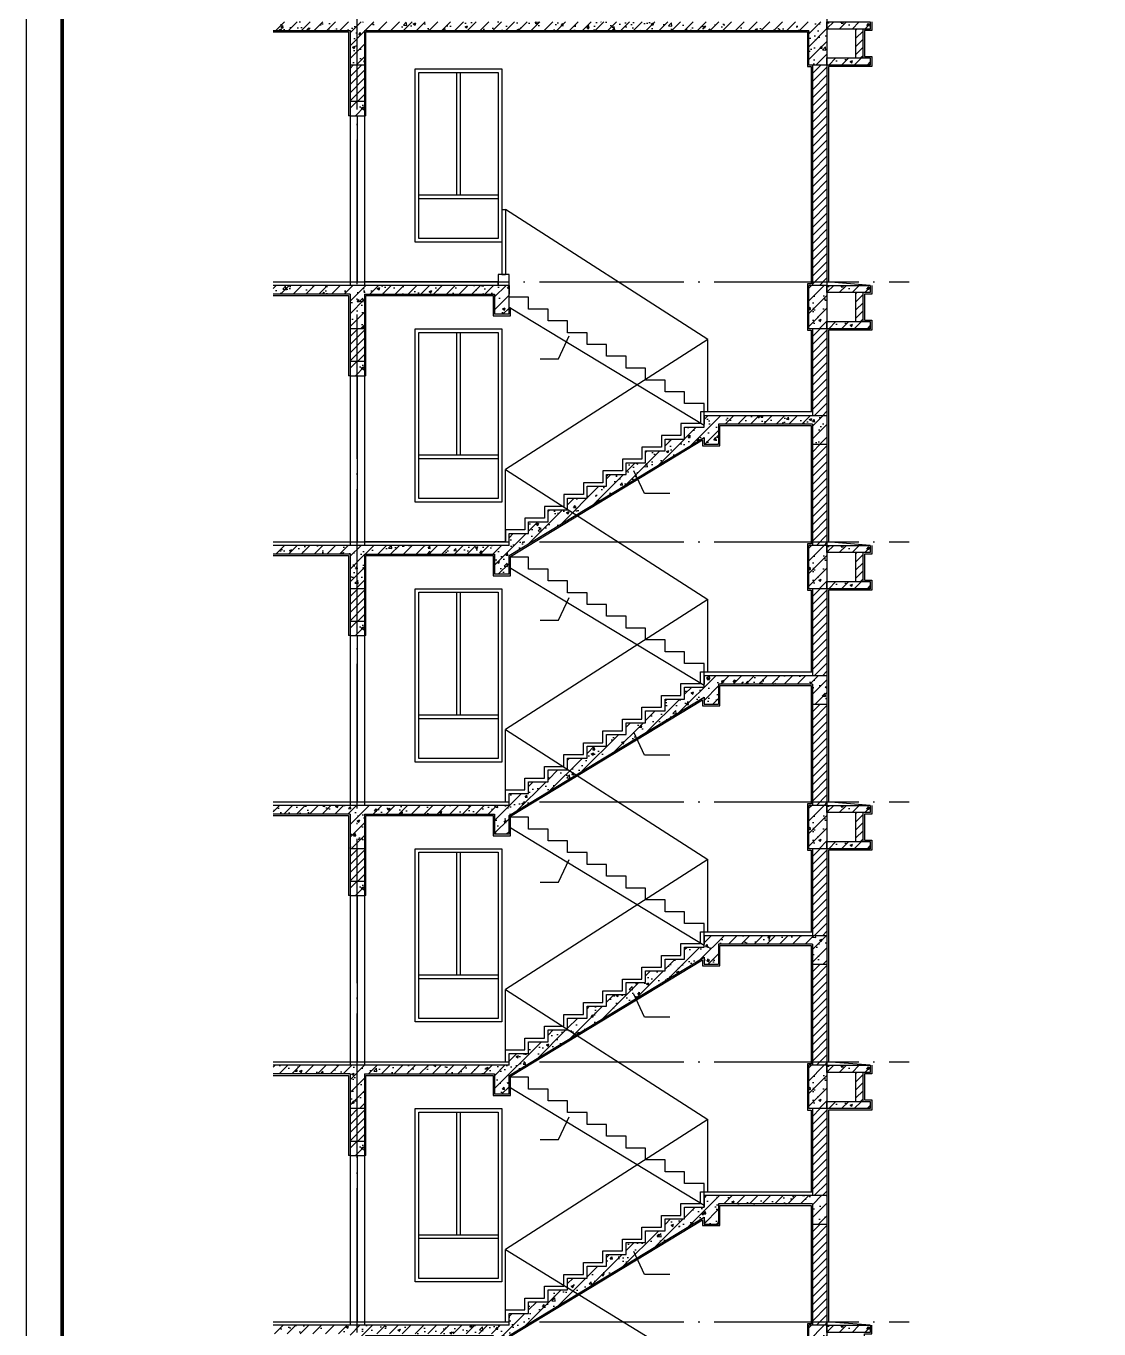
# Model space of a CAD drawing. Extents: x 299218 to 746073, y -331171 to -40619.
# Drawn here: x 600716 to 615566, y -316247 to -298205 of the extents above; entities that cross this region are included whole.
import ezdxf

# ---------------------------------------------------------------- set-up
doc = ezdxf.new("R2010")
doc.units = 0
doc.header["$LTSCALE"] = 1000
doc.header["$MEASUREMENT"] = 0
doc.linetypes.add('DOTE', pattern=[2.42, 2, -0.2, 0.02, -0.2])
for name, color, linetype in [('DOTE', 1, 'Continuous'), ('PUB_DIM', 3, 'Continuous'), ('PUB_TEXT', 7, 'Continuous'), ('PUB_TITLE', 4, 'Continuous'), ('S_STAIR', 2, 'Continuous'), ('WALL', 4, 'Continuous'), ('WINDOW', 3, 'Continuous')]:
    doc.layers.add(name, color=color, linetype=linetype)
pattern_1 = [(45, (1236462.82, -236611.94), (-88.388348, 88.388348), []), (50, (1236462.82, -236611.94), (358.63009, -31.37607), [37.5, -412.5]), (355, (1236462.82, -236611.94), (-69.37567, 376.09607), [30, -330]), (100.4514, (1236492.7, -236614.56), (289.2547, 344.71977), [31.8701, -350.57106]), (46.1842, (1236462.82, -236511.94), (533.62052, -82.7595), [56.25, -618.75]), (96.6356, (1236507.3, -236518.84), (467.33135, 487.05894), [47.80514, -525.8565]), (351.1842, (1236462.8, -236511.94), (467.33097, 487.0593), [45, -495]), (21, (1236512.82, -236536.94), (298.45353, -201.30945), [37.5, -412.5]), (326, (1236512.82, -236536.94), (121.65767, 362.57502), [30, -330]), (71.4514, (1236537.7, -236553.72), (420.11131, 161.26525), [31.8701, -350.57106]), (37.5, (1236462.82, -236611.94), (6.079928, 166.446927), [0, -326, 0, -335, 0, -331.25]), (7.5, (1236462.82, -236611.94), (131.53477, 197.205856), [0, -191, 0, -318.5, 0, -126.25]), (327.5, (1236351.32, -236611.94), (266.911218, -11.277436), [0, -125, 0, -390, 0, -517.5]), (317.5, (1236301.32, -236611.94), (291.593085, 50.05249), [0, -162.5, 0, -259, 0, -367.5])]
pattern_2 = [(45, (1236462.825, -236611.94), (-56.126601, 56.126601), [])]
pattern_3 = [(45, (1236462.82, -240261.94), (-88.388348, 88.388348), []), (50, (1236462.82, -240261.94), (358.63009, -31.37607), [37.5, -412.5]), (355, (1236462.82, -240261.94), (-69.37567, 376.09607), [30, -330]), (100.4514, (1236492.7, -240264.56), (289.2547, 344.71977), [31.8701, -350.57106]), (46.1842, (1236462.82, -240161.94), (533.62052, -82.7595), [56.25, -618.75]), (96.6356, (1236507.3, -240168.84), (467.33135, 487.05894), [47.80514, -525.8565]), (351.1842, (1236462.8, -240161.94), (467.33097, 487.0593), [45, -495]), (21, (1236512.82, -240186.94), (298.45353, -201.30945), [37.5, -412.5]), (326, (1236512.82, -240186.94), (121.65767, 362.57502), [30, -330]), (71.4514, (1236537.7, -240203.72), (420.11131, 161.26525), [31.8701, -350.57106]), (37.5, (1236462.82, -240261.94), (6.079928, 166.446927), [0, -326, 0, -335, 0, -331.25]), (7.5, (1236462.82, -240261.94), (131.53477, 197.205856), [0, -191, 0, -318.5, 0, -126.25]), (327.5, (1236351.32, -240261.94), (266.911218, -11.277436), [0, -125, 0, -390, 0, -517.5]), (317.5, (1236301.32, -240261.94), (291.593085, 50.05249), [0, -162.5, 0, -259, 0, -367.5])]
pattern_4 = [(45, (1236462.82, -243861.94), (-88.388348, 88.388348), []), (50, (1236462.82, -243861.94), (358.63009, -31.37607), [37.5, -412.5]), (355, (1236462.82, -243861.94), (-69.37567, 376.09607), [30, -330]), (100.4514, (1236492.7, -243864.56), (289.2547, 344.71977), [31.8701, -350.57106]), (46.1842, (1236462.82, -243761.94), (533.62052, -82.7595), [56.25, -618.75]), (96.6356, (1236507.3, -243768.84), (467.33135, 487.05894), [47.80514, -525.8565]), (351.1842, (1236462.8, -243761.94), (467.33097, 487.0593), [45, -495]), (21, (1236512.82, -243786.94), (298.45353, -201.30945), [37.5, -412.5]), (326, (1236512.82, -243786.94), (121.65767, 362.57502), [30, -330]), (71.4514, (1236537.7, -243803.72), (420.11131, 161.26525), [31.8701, -350.57106]), (37.5, (1236462.82, -243861.94), (6.079928, 166.446927), [0, -326, 0, -335, 0, -331.25]), (7.5, (1236462.82, -243861.94), (131.53477, 197.205856), [0, -191, 0, -318.5, 0, -126.25]), (327.5, (1236351.32, -243861.94), (266.911218, -11.277436), [0, -125, 0, -390, 0, -517.5]), (317.5, (1236301.32, -243861.94), (291.593085, 50.05249), [0, -162.5, 0, -259, 0, -367.5])]
pattern_5 = [(45, (1236462.82, -247461.94), (-88.388348, 88.388348), []), (50, (1236462.82, -247461.94), (358.63009, -31.37607), [37.5, -412.5]), (355, (1236462.82, -247461.94), (-69.37567, 376.09607), [30, -330]), (100.4514, (1236492.7, -247464.56), (289.2547, 344.71977), [31.8701, -350.57106]), (46.1842, (1236462.82, -247361.94), (533.62052, -82.7595), [56.25, -618.75]), (96.6356, (1236507.3, -247368.84), (467.33135, 487.05894), [47.80514, -525.8565]), (351.1842, (1236462.8, -247361.94), (467.33097, 487.0593), [45, -495]), (21, (1236512.82, -247386.94), (298.45353, -201.30945), [37.5, -412.5]), (326, (1236512.82, -247386.94), (121.65767, 362.57502), [30, -330]), (71.4514, (1236537.7, -247403.72), (420.11131, 161.26525), [31.8701, -350.57106]), (37.5, (1236462.82, -247461.94), (6.079928, 166.446927), [0, -326, 0, -335, 0, -331.25]), (7.5, (1236462.82, -247461.94), (131.53477, 197.205856), [0, -191, 0, -318.5, 0, -126.25]), (327.5, (1236351.32, -247461.94), (266.911218, -11.277436), [0, -125, 0, -390, 0, -517.5]), (317.5, (1236301.32, -247461.94), (291.593085, 50.05249), [0, -162.5, 0, -259, 0, -367.5])]
pattern_6 = [(45, (1236462.82, -251061.94), (-88.388348, 88.388348), []), (50, (1236462.82, -251061.94), (358.63009, -31.37607), [37.5, -412.5]), (355, (1236462.82, -251061.94), (-69.37567, 376.09607), [30, -330]), (100.4514, (1236492.7, -251064.56), (289.2547, 344.71977), [31.8701, -350.57106]), (46.1842, (1236462.82, -250961.94), (533.62052, -82.7595), [56.25, -618.75]), (96.6356, (1236507.3, -250968.84), (467.33135, 487.05894), [47.80514, -525.8565]), (351.1842, (1236462.8, -250961.94), (467.33097, 487.0593), [45, -495]), (21, (1236512.82, -250986.94), (298.45353, -201.30945), [37.5, -412.5]), (326, (1236512.82, -250986.94), (121.65767, 362.57502), [30, -330]), (71.4514, (1236537.7, -251003.72), (420.11131, 161.26525), [31.8701, -350.57106]), (37.5, (1236462.82, -251061.94), (6.079928, 166.446927), [0, -326, 0, -335, 0, -331.25]), (7.5, (1236462.82, -251061.94), (131.53477, 197.205856), [0, -191, 0, -318.5, 0, -126.25]), (327.5, (1236351.32, -251061.94), (266.911218, -11.277436), [0, -125, 0, -390, 0, -517.5]), (317.5, (1236301.32, -251061.94), (291.593085, 50.05249), [0, -162.5, 0, -259, 0, -367.5])]

# ---------------------------------------------------------------- blocks, each defined once
blk = doc.blocks.new('T1')
h = blk.add_hatch()
h.set_pattern_fill('钢筋混凝土', color=8, scale=50)
h.set_pattern_definition(pattern_1)
h.paths.add_polyline_path([(592092, -295217), (584427, -295217), (584427, -295337), (585492, -295337), (585492, -295817), (585692, -295817), (585692, -295337), (591842, -295337), (591842, -295817), (592092, -295817), (592092, -295717)])
h = blk.add_hatch()
h.set_pattern_fill('钢筋混凝土', color=8, scale=50)
h.set_pattern_definition(pattern_1)
h.paths.add_polyline_path([(592092, -295317), (592692, -295317), (592692, -295217), (592092, -295217)])
h = blk.add_hatch()
h.set_pattern_fill('ANSI31', color=8, scale=50)
h.set_pattern_definition(pattern_2)
h.paths.add_polyline_path([(592592, -295317), (592492, -295317), (592492, -295717), (592592, -295717)])
h = blk.add_hatch()
h.set_pattern_fill('ANSI31', color=8, scale=50)
h.set_pattern_definition([(45, (1236462.825, -215211.94), (-56.126601, 56.126601), [])])
h.paths.add_polyline_path([(585692, -295817), (585492, -295817), (585492, -296317), (585692, -296317)])
h = blk.add_hatch()
h.set_pattern_fill('ANSI31', color=8, scale=50)
h.set_pattern_definition(pattern_2)
h.paths.add_polyline_path([(592092, -295817), (591892, -295817), (591892, -298817), (591892, -298867), (592092, -298867), (592092, -298817)])
h = blk.add_hatch()
h.set_pattern_fill('钢筋混凝土', color=8, scale=50)
h.set_pattern_definition(pattern_1)
h.paths.add_polyline_path([(592092, -295717), (592092, -295817), (592692, -295817), (592692, -295717)])
h = blk.add_hatch()
h.set_pattern_fill('钢筋混凝土', color=8, scale=50)
h.set_pattern_definition([(45, (1236462.82, -225811.94), (-88.388348, 88.388348), []), (50, (1236462.82, -225811.94), (358.63009, -31.37607), [37.5, -412.5]), (355, (1236462.82, -225811.94), (-69.37567, 376.09607), [30, -330]), (100.4514, (1236492.7, -225814.56), (289.2547, 344.71977), [31.8701, -350.57106]), (46.1842, (1236462.82, -225711.94), (533.62052, -82.7595), [56.25, -618.75]), (96.6356, (1236507.3, -225718.84), (467.33135, 487.05894), [47.80514, -525.8565]), (351.1842, (1236462.8, -225711.94), (467.33097, 487.0593), [45, -495]), (21, (1236512.82, -225736.94), (298.45353, -201.30945), [37.5, -412.5]), (326, (1236512.82, -225736.94), (121.65767, 362.57502), [30, -330]), (71.4514, (1236537.7, -225753.72), (420.11131, 161.26525), [31.8701, -350.57106]), (37.5, (1236462.82, -225811.94), (6.079928, 166.446927), [0, -326, 0, -335, 0, -331.25]), (7.5, (1236462.82, -225811.94), (131.53477, 197.205856), [0, -191, 0, -318.5, 0, -126.25]), (327.5, (1236351.32, -225811.94), (266.911218, -11.277436), [0, -125, 0, -390, 0, -517.5]), (317.5, (1236301.32, -225811.94), (291.593085, 50.05249), [0, -162.5, 0, -259, 0, -367.5])])
h.paths.add_polyline_path([(585692, -296317), (585492, -296317), (585492, -296517), (585692, -296517)])
h = blk.add_hatch()
h.set_pattern_fill('钢筋混凝土', color=8, scale=50)
h.set_pattern_definition(pattern_1)
h.paths.add_polyline_path([(587692, -298867), (585692, -298867), (585492, -298867), (584427, -298867), (584427, -298987), (585492, -298987), (585492, -299467), (585692, -299467), (585692, -298987), (587492, -298987), (587492, -299267), (587692, -299267), (587692, -299008)])
h = blk.add_hatch()
h.set_pattern_fill('钢筋混凝土', color=8, scale=50)
h.set_pattern_definition([(45, (1236462.82, -225811.94), (-88.388348, 88.388348), []), (50, (1236462.82, -225811.94), (358.63009, -31.37607), [37.5, -412.5]), (355, (1236462.82, -225811.94), (-69.37567, 376.09607), [30, -330]), (100.4514, (1236492.7, -225814.56), (289.2547, 344.71977), [31.8701, -350.57106]), (46.1842, (1236462.82, -225711.94), (533.62052, -82.7595), [56.25, -618.75]), (96.6356, (1236507.3, -225718.84), (467.33135, 487.05894), [47.80514, -525.8565]), (351.1842, (1236462.8, -225711.94), (467.33097, 487.0593), [45, -495]), (21, (1236512.82, -225736.94), (298.45353, -201.30945), [37.5, -412.5]), (326, (1236512.82, -225736.94), (121.65767, 362.57502), [30, -330]), (71.4514, (1236537.7, -225753.72), (420.11131, 161.26525), [31.8701, -350.57106]), (37.5, (1236462.82, -225811.94), (6.079928, 166.446927), [0, -326, 0, -335, 0, -331.25]), (7.5, (1236462.82, -225811.94), (131.53477, 197.205856), [0, -191, 0, -318.5, 0, -126.25]), (327.5, (1236351.32, -225811.94), (266.911218, -11.277436), [0, -125, 0, -390, 0, -517.5]), (317.5, (1236301.32, -225811.94), (291.593085, 50.05249), [0, -162.5, 0, -259, 0, -367.5])])
h.paths.add_polyline_path([(592092, -298867), (591842, -298867), (591842, -299467), (592092, -299467), (592092, -299367)])
h = blk.add_hatch()
h.set_pattern_fill('钢筋混凝土', color=8, scale=50)
h.set_pattern_definition(pattern_3)
h.paths.add_polyline_path([(592692, -298867), (592092, -298867), (592092, -298967), (592692, -298967)])
h = blk.add_hatch()
h.set_pattern_fill('ANSI31', color=8, scale=50)
h.set_pattern_definition([(45, (1236462.825, -240261.94), (-56.126601, 56.126601), [])])
h.paths.add_polyline_path([(592592, -298967), (592492, -298967), (592492, -299367), (592592, -299367)])
h = blk.add_hatch()
h.set_pattern_fill('ANSI31', color=8, scale=50)
h.set_pattern_definition([(45, (1236462.825, -218811.94), (-56.126601, 56.126601), [])])
h.paths.add_polyline_path([(585692, -299467), (585492, -299467), (585492, -299917), (585692, -299917)])
h = blk.add_hatch()
h.set_pattern_fill('ANSI31', color=8, scale=50)
h.set_pattern_definition([(45, (1242862.825, -218811.94), (-56.126601, 56.126601), [])])
h.paths.add_polyline_path([(592092, -299467), (591892, -299467), (591892, -300667), (592092, -300667)])
h = blk.add_hatch()
h.set_pattern_fill('钢筋混凝土', color=8, scale=50)
h.set_pattern_definition(pattern_3)
h.paths.add_polyline_path([(592692, -299367), (592092, -299367), (592092, -299467), (592692, -299467)])
h = blk.add_hatch()
h.set_pattern_fill('钢筋混凝土', color=8, scale=50)
h.set_pattern_definition([(45, (1236462.82, -229411.94), (-88.388348, 88.388348), []), (50, (1236462.82, -229411.94), (358.63009, -31.37607), [37.5, -412.5]), (355, (1236462.82, -229411.94), (-69.37567, 376.09607), [30, -330]), (100.4514, (1236492.7, -229414.56), (289.2547, 344.71977), [31.8701, -350.57106]), (46.1842, (1236462.82, -229311.94), (533.62052, -82.7595), [56.25, -618.75]), (96.6356, (1236507.3, -229318.84), (467.33135, 487.05894), [47.80514, -525.8565]), (351.1842, (1236462.8, -229311.94), (467.33097, 487.0593), [45, -495]), (21, (1236512.82, -229336.94), (298.45353, -201.30945), [37.5, -412.5]), (326, (1236512.82, -229336.94), (121.65767, 362.57502), [30, -330]), (71.4514, (1236537.7, -229353.72), (420.11131, 161.26525), [31.8701, -350.57106]), (37.5, (1236462.82, -229411.94), (6.079928, 166.446927), [0, -326, 0, -335, 0, -331.25]), (7.5, (1236462.82, -229411.94), (131.53477, 197.205856), [0, -191, 0, -318.5, 0, -126.25]), (327.5, (1236351.32, -229411.94), (266.911218, -11.277436), [0, -125, 0, -390, 0, -517.5]), (317.5, (1236301.32, -229411.94), (291.593085, 50.05249), [0, -162.5, 0, -259, 0, -367.5])])
h.paths.add_polyline_path([(585692, -299917), (585492, -299917), (585492, -300117), (585692, -300117)])
h = blk.add_hatch()
h.set_pattern_fill('钢筋混凝土', color=8, scale=50)
h.set_pattern_definition(pattern_1)
h.paths.add_polyline_path([(589042, -301649), (588772, -301649), (588772, -301813), (588502, -301813), (588502, -301977), (588232, -301977), (588232, -302140), (587962, -302140), (587962, -302304), (587692, -302304), (587692, -302467), (585692, -302467), (585492, -302467), (584427, -302467), (584427, -302587), (585492, -302587), (585492, -303067), (585692, -303067), (585692, -302587), (587492, -302587), (587492, -302867), (587692, -302867), (587692, -302608), (590392, -300971), (590392, -301067), (590592, -301067), (590592, -300787), (591892, -300787), (591892, -301067), (592092, -301067), (592092, -300667), (591892, -300667), (590392, -300667), (590392, -300787), (590392, -300831), (590122, -300831), (590122, -300995), (589852, -300995), (589852, -301158), (589582, -301158), (589582, -301322), (589312, -301322), (589312, -301486), (589042, -301486)])
h = blk.add_hatch()
h.set_pattern_fill('ANSI31', color=8, scale=50)
h.set_pattern_definition([(45, (1242862.825, -220411.94), (-56.126601, 56.126601), [])])
h.paths.add_polyline_path([(592092, -301067), (591892, -301067), (591892, -302467), (592092, -302467)])
h = blk.add_hatch()
h.set_pattern_fill('钢筋混凝土', color=8, scale=50)
h.set_pattern_definition([(45, (1236462.82, -229411.94), (-88.388348, 88.388348), []), (50, (1236462.82, -229411.94), (358.63009, -31.37607), [37.5, -412.5]), (355, (1236462.82, -229411.94), (-69.37567, 376.09607), [30, -330]), (100.4514, (1236492.7, -229414.56), (289.2547, 344.71977), [31.8701, -350.57106]), (46.1842, (1236462.82, -229311.94), (533.62052, -82.7595), [56.25, -618.75]), (96.6356, (1236507.3, -229318.84), (467.33135, 487.05894), [47.80514, -525.8565]), (351.1842, (1236462.8, -229311.94), (467.33097, 487.0593), [45, -495]), (21, (1236512.82, -229336.94), (298.45353, -201.30945), [37.5, -412.5]), (326, (1236512.82, -229336.94), (121.65767, 362.57502), [30, -330]), (71.4514, (1236537.7, -229353.72), (420.11131, 161.26525), [31.8701, -350.57106]), (37.5, (1236462.82, -229411.94), (6.079928, 166.446927), [0, -326, 0, -335, 0, -331.25]), (7.5, (1236462.82, -229411.94), (131.53477, 197.205856), [0, -191, 0, -318.5, 0, -126.25]), (327.5, (1236351.32, -229411.94), (266.911218, -11.277436), [0, -125, 0, -390, 0, -517.5]), (317.5, (1236301.32, -229411.94), (291.593085, 50.05249), [0, -162.5, 0, -259, 0, -367.5])])
h.paths.add_polyline_path([(592092, -302467), (591842, -302467), (591842, -303067), (592092, -303067), (592092, -302967)])
h = blk.add_hatch()
h.set_pattern_fill('钢筋混凝土', color=8, scale=50)
h.set_pattern_definition(pattern_4)
h.paths.add_polyline_path([(592692, -302467), (592092, -302467), (592092, -302567), (592692, -302567)])
h = blk.add_hatch()
h.set_pattern_fill('ANSI31', color=8, scale=50)
h.set_pattern_definition([(45, (1236462.825, -243861.94), (-56.126601, 56.126601), [])])
h.paths.add_polyline_path([(592592, -302567), (592492, -302567), (592492, -302967), (592592, -302967)])
h = blk.add_hatch()
h.set_pattern_fill('ANSI31', color=8, scale=50)
h.set_pattern_definition([(45, (1236462.825, -222411.94), (-56.126601, 56.126601), [])])
h.paths.add_polyline_path([(585692, -303067), (585492, -303067), (585492, -303517), (585692, -303517)])
h = blk.add_hatch()
h.set_pattern_fill('ANSI31', color=8, scale=50)
h.set_pattern_definition([(45, (1242862.825, -222411.94), (-56.126601, 56.126601), [])])
h.paths.add_polyline_path([(592092, -303067), (591892, -303067), (591892, -304267), (592092, -304267)])
h = blk.add_hatch()
h.set_pattern_fill('钢筋混凝土', color=8, scale=50)
h.set_pattern_definition(pattern_4)
h.paths.add_polyline_path([(592692, -302967), (592092, -302967), (592092, -303067), (592692, -303067)])
h = blk.add_hatch()
h.set_pattern_fill('钢筋混凝土', color=8, scale=50)
h.set_pattern_definition([(45, (1236462.82, -233011.94), (-88.388348, 88.388348), []), (50, (1236462.82, -233011.94), (358.63009, -31.37607), [37.5, -412.5]), (355, (1236462.82, -233011.94), (-69.37567, 376.09607), [30, -330]), (100.4514, (1236492.7, -233014.56), (289.2547, 344.71977), [31.8701, -350.57106]), (46.1842, (1236462.82, -232911.94), (533.62052, -82.7595), [56.25, -618.75]), (96.6356, (1236507.3, -232918.84), (467.33135, 487.05894), [47.80514, -525.8565]), (351.1842, (1236462.8, -232911.94), (467.33097, 487.0593), [45, -495]), (21, (1236512.82, -232936.94), (298.45353, -201.30945), [37.5, -412.5]), (326, (1236512.82, -232936.94), (121.65767, 362.57502), [30, -330]), (71.4514, (1236537.7, -232953.72), (420.11131, 161.26525), [31.8701, -350.57106]), (37.5, (1236462.82, -233011.94), (6.079928, 166.446927), [0, -326, 0, -335, 0, -331.25]), (7.5, (1236462.82, -233011.94), (131.53477, 197.205856), [0, -191, 0, -318.5, 0, -126.25]), (327.5, (1236351.32, -233011.94), (266.911218, -11.277436), [0, -125, 0, -390, 0, -517.5]), (317.5, (1236301.32, -233011.94), (291.593085, 50.05249), [0, -162.5, 0, -259, 0, -367.5])])
h.paths.add_polyline_path([(585692, -303517), (585492, -303517), (585492, -303717), (585692, -303717)])
h = blk.add_hatch()
h.set_pattern_fill('钢筋混凝土', color=8, scale=50)
h.set_pattern_definition(pattern_1)
h.paths.add_polyline_path([(590392, -304571), (590392, -304667), (590592, -304667), (590592, -304387), (591892, -304387), (591892, -304667), (592092, -304667), (592092, -304267), (591892, -304267), (590392, -304267), (590392, -304387), (590392, -304431), (590122, -304431), (590122, -304595), (589852, -304595), (589852, -304758), (589582, -304758), (589582, -304922), (589312, -304922), (589312, -305086), (589042, -305086), (589042, -305249), (588772, -305249), (588772, -305413), (588502, -305413), (588502, -305577), (588232, -305577), (588232, -305740), (587962, -305740), (587962, -305904), (587692, -305904), (587692, -306067), (585692, -306067), (585492, -306067), (584529, -306067), (584427, -306085), (584427, -306187), (585492, -306187), (585492, -306667), (585692, -306667), (585692, -306187), (587492, -306187), (587492, -306467), (587692, -306467), (587692, -306208)])
h = blk.add_hatch()
h.set_pattern_fill('ANSI31', color=8, scale=50)
h.set_pattern_definition([(45, (1242862.825, -224011.94), (-56.126601, 56.126601), [])])
h.paths.add_polyline_path([(592092, -304667), (591892, -304667), (591892, -306067), (592092, -306067)])
h = blk.add_hatch()
h.set_pattern_fill('钢筋混凝土', color=8, scale=50)
h.set_pattern_definition([(45, (1236462.82, -233011.94), (-88.388348, 88.388348), []), (50, (1236462.82, -233011.94), (358.63009, -31.37607), [37.5, -412.5]), (355, (1236462.82, -233011.94), (-69.37567, 376.09607), [30, -330]), (100.4514, (1236492.7, -233014.56), (289.2547, 344.71977), [31.8701, -350.57106]), (46.1842, (1236462.82, -232911.94), (533.62052, -82.7595), [56.25, -618.75]), (96.6356, (1236507.3, -232918.84), (467.33135, 487.05894), [47.80514, -525.8565]), (351.1842, (1236462.8, -232911.94), (467.33097, 487.0593), [45, -495]), (21, (1236512.82, -232936.94), (298.45353, -201.30945), [37.5, -412.5]), (326, (1236512.82, -232936.94), (121.65767, 362.57502), [30, -330]), (71.4514, (1236537.7, -232953.72), (420.11131, 161.26525), [31.8701, -350.57106]), (37.5, (1236462.82, -233011.94), (6.079928, 166.446927), [0, -326, 0, -335, 0, -331.25]), (7.5, (1236462.82, -233011.94), (131.53477, 197.205856), [0, -191, 0, -318.5, 0, -126.25]), (327.5, (1236351.32, -233011.94), (266.911218, -11.277436), [0, -125, 0, -390, 0, -517.5]), (317.5, (1236301.32, -233011.94), (291.593085, 50.05249), [0, -162.5, 0, -259, 0, -367.5])])
h.paths.add_polyline_path([(592092, -306067), (591842, -306067), (591842, -306667), (592092, -306667), (592092, -306567)])
h = blk.add_hatch()
h.set_pattern_fill('钢筋混凝土', color=8, scale=50)
h.set_pattern_definition(pattern_5)
h.paths.add_polyline_path([(592692, -306067), (592092, -306067), (592092, -306167), (592692, -306167)])
h = blk.add_hatch()
h.set_pattern_fill('ANSI31', color=8, scale=50)
h.set_pattern_definition([(45, (1236462.825, -247461.94), (-56.126601, 56.126601), [])])
h.paths.add_polyline_path([(592592, -306167), (592492, -306167), (592492, -306567), (592592, -306567)])
h = blk.add_hatch()
h.set_pattern_fill('ANSI31', color=8, scale=50)
h.set_pattern_definition([(45, (1236462.825, -226011.94), (-56.126601, 56.126601), [])])
h.paths.add_polyline_path([(585692, -306667), (585492, -306667), (585492, -307117), (585692, -307117)])
h = blk.add_hatch()
h.set_pattern_fill('ANSI31', color=8, scale=50)
h.set_pattern_definition([(45, (1242862.825, -226011.94), (-56.126601, 56.126601), [])])
h.paths.add_polyline_path([(592092, -306667), (591892, -306667), (591892, -307867), (592092, -307867)])
h = blk.add_hatch()
h.set_pattern_fill('钢筋混凝土', color=8, scale=50)
h.set_pattern_definition(pattern_5)
h.paths.add_polyline_path([(592692, -306567), (592092, -306567), (592092, -306667), (592692, -306667)])
h = blk.add_hatch()
h.set_pattern_fill('钢筋混凝土', color=8, scale=50)
h.set_pattern_definition(pattern_1)
h.paths.add_polyline_path([(585692, -307117), (585492, -307117), (585492, -307317), (585692, -307317)])
h = blk.add_hatch()
h.set_pattern_fill('钢筋混凝土', color=8, scale=50)
h.set_pattern_definition(pattern_1)
h.paths.add_polyline_path([(590392, -308171), (590392, -308267), (590592, -308267), (590592, -307987), (591892, -307987), (591892, -308267), (592092, -308267), (592092, -307867), (591892, -307867), (590392, -307867), (590392, -307987), (590392, -308031), (590122, -308031), (590122, -308195), (589852, -308195), (589852, -308358), (589582, -308358), (589582, -308522), (589312, -308522), (589312, -308686), (589042, -308686), (589042, -308849), (588772, -308849), (588772, -309013), (588502, -309013), (588502, -309177), (588232, -309177), (588232, -309340), (587962, -309340), (587962, -309504), (587692, -309504), (587692, -309667), (585692, -309667), (585492, -309667), (584427, -309667), (584427, -309787), (585492, -309787), (585492, -310267), (585692, -310267), (585692, -309787), (587492, -309787), (587492, -310067), (587692, -310067), (587692, -309808)])
h = blk.add_hatch()
h.set_pattern_fill('ANSI31', color=8, scale=50)
h.set_pattern_definition([(45, (1242862.825, -227611.94), (-56.126601, 56.126601), [])])
h.paths.add_polyline_path([(592092, -308267), (591892, -308267), (591892, -309667), (592092, -309667)])
h = blk.add_hatch()
h.set_pattern_fill('钢筋混凝土', color=8, scale=50)
h.set_pattern_definition(pattern_1)
h.paths.add_polyline_path([(592092, -309667), (591842, -309667), (591842, -310267), (592092, -310267), (592092, -310167)])
h = blk.add_hatch()
h.set_pattern_fill('钢筋混凝土', color=8, scale=50)
h.set_pattern_definition(pattern_6)
h.paths.add_polyline_path([(592692, -309667), (592092, -309667), (592092, -309767), (592692, -309767)])
h = blk.add_hatch()
h.set_pattern_fill('ANSI31', color=8, scale=50)
h.set_pattern_definition([(45, (1236462.825, -251061.94), (-56.126601, 56.126601), [])])
h.paths.add_polyline_path([(592592, -309767), (592492, -309767), (592492, -310167), (592592, -310167)])
h = blk.add_hatch()
h.set_pattern_fill('ANSI31', color=8, scale=50)
h.set_pattern_definition([(45, (1236462.825, -229611.94), (-56.126601, 56.126601), [])])
h.paths.add_polyline_path([(585692, -310267), (585492, -310267), (585492, -310717), (585692, -310717)])
h = blk.add_hatch()
h.set_pattern_fill('ANSI31', color=8, scale=50)
h.set_pattern_definition([(45, (1242862.825, -229611.94), (-56.126601, 56.126601), [])])
h.paths.add_polyline_path([(592092, -310267), (591892, -310267), (591892, -311467), (592092, -311467)])
h = blk.add_hatch()
h.set_pattern_fill('钢筋混凝土', color=8, scale=50)
h.set_pattern_definition(pattern_6)
h.paths.add_polyline_path([(592692, -310167), (592092, -310167), (592092, -310267), (592692, -310267)])
h = blk.add_hatch()
h.set_pattern_fill('钢筋混凝土', color=8, scale=50)
h.set_pattern_definition([(45, (1236462.82, -240211.94), (-88.388348, 88.388348), []), (50, (1236462.82, -240211.94), (358.63009, -31.37607), [37.5, -412.5]), (355, (1236462.82, -240211.94), (-69.37567, 376.09607), [30, -330]), (100.4514, (1236492.7, -240214.56), (289.2547, 344.71977), [31.8701, -350.57106]), (46.1842, (1236462.82, -240111.94), (533.62052, -82.7595), [56.25, -618.75]), (96.6356, (1236507.3, -240118.84), (467.33135, 487.05894), [47.80514, -525.8565]), (351.1842, (1236462.8, -240111.94), (467.33097, 487.0593), [45, -495]), (21, (1236512.82, -240136.94), (298.45353, -201.30945), [37.5, -412.5]), (326, (1236512.82, -240136.94), (121.65767, 362.57502), [30, -330]), (71.4514, (1236537.7, -240153.72), (420.11131, 161.26525), [31.8701, -350.57106]), (37.5, (1236462.82, -240211.94), (6.079928, 166.446927), [0, -326, 0, -335, 0, -331.25]), (7.5, (1236462.82, -240211.94), (131.53477, 197.205856), [0, -191, 0, -318.5, 0, -126.25]), (327.5, (1236351.32, -240211.94), (266.911218, -11.277436), [0, -125, 0, -390, 0, -517.5]), (317.5, (1236301.32, -240211.94), (291.593085, 50.05249), [0, -162.5, 0, -259, 0, -367.5])])
h.paths.add_polyline_path([(585692, -310717), (585492, -310717), (585492, -310917), (585692, -310917)])
h = blk.add_hatch()
h.set_pattern_fill('钢筋混凝土', color=8, scale=50)
h.set_pattern_definition(pattern_1)
h.paths.add_polyline_path([(590392, -311771), (590392, -311867), (590592, -311867), (590592, -311587), (591892, -311587), (591892, -311867), (592092, -311867), (592092, -311467), (591892, -311467), (590392, -311467), (590392, -311631), (590122, -311631), (590122, -311795), (589852, -311795), (589852, -311958), (589582, -311958), (589582, -312122), (589312, -312122), (589312, -312286), (589042, -312286), (589042, -312449), (588772, -312449), (588772, -312613), (588502, -312613), (588502, -312777), (588232, -312777), (588232, -312940), (587962, -312940), (587962, -313104), (587692, -313104), (587692, -313267), (585692, -313267), (585492, -313267), (584427, -313267), (584427, -313387), (585492, -313387), (585492, -313867), (585692, -313867), (585692, -313387), (587492, -313387), (587492, -313667), (587692, -313667), (587692, -313408)])
h = blk.add_hatch()
h.set_pattern_fill('ANSI31', color=8, scale=50)
h.set_pattern_definition([(45, (1242862.825, -231211.94), (-56.126601, 56.126601), [])])
h.paths.add_polyline_path([(592092, -311867), (591892, -311867), (591892, -313267), (592092, -313267)])
h = blk.add_hatch()
h.set_pattern_fill('钢筋混凝土', color=8, scale=50)
h.set_pattern_definition([(45, (1236462.82, -240211.94), (-88.388348, 88.388348), []), (50, (1236462.82, -240211.94), (358.63009, -31.37607), [37.5, -412.5]), (355, (1236462.82, -240211.94), (-69.37567, 376.09607), [30, -330]), (100.4514, (1236492.7, -240214.56), (289.2547, 344.71977), [31.8701, -350.57106]), (46.1842, (1236462.82, -240111.94), (533.62052, -82.7595), [56.25, -618.75]), (96.6356, (1236507.3, -240118.84), (467.33135, 487.05894), [47.80514, -525.8565]), (351.1842, (1236462.8, -240111.94), (467.33097, 487.0593), [45, -495]), (21, (1236512.82, -240136.94), (298.45353, -201.30945), [37.5, -412.5]), (326, (1236512.82, -240136.94), (121.65767, 362.57502), [30, -330]), (71.4514, (1236537.7, -240153.72), (420.11131, 161.26525), [31.8701, -350.57106]), (37.5, (1236462.82, -240211.94), (6.079928, 166.446927), [0, -326, 0, -335, 0, -331.25]), (7.5, (1236462.82, -240211.94), (131.53477, 197.205856), [0, -191, 0, -318.5, 0, -126.25]), (327.5, (1236351.32, -240211.94), (266.911218, -11.277436), [0, -125, 0, -390, 0, -517.5]), (317.5, (1236301.32, -240211.94), (291.593085, 50.05249), [0, -162.5, 0, -259, 0, -367.5])])
h.paths.add_polyline_path([(592092, -313267), (591842, -313267), (591842, -313867), (592092, -313867), (592092, -313767)])
h = blk.add_hatch()
h.set_pattern_fill('钢筋混凝土', color=8, scale=50)
h.set_pattern_definition([(45, (1236462.82, -254661.94), (-88.388348, 88.388348), []), (50, (1236462.82, -254661.94), (358.63009, -31.37607), [37.5, -412.5]), (355, (1236462.82, -254661.94), (-69.37567, 376.09607), [30, -330]), (100.4514, (1236492.7, -254664.56), (289.2547, 344.71977), [31.8701, -350.57106]), (46.1842, (1236462.82, -254561.94), (533.62052, -82.7595), [56.25, -618.75]), (96.6356, (1236507.3, -254568.84), (467.33135, 487.05894), [47.80514, -525.8565]), (351.1842, (1236462.8, -254561.94), (467.33097, 487.0593), [45, -495]), (21, (1236512.82, -254586.94), (298.45353, -201.30945), [37.5, -412.5]), (326, (1236512.82, -254586.94), (121.65767, 362.57502), [30, -330]), (71.4514, (1236537.7, -254603.72), (420.11131, 161.26525), [31.8701, -350.57106]), (37.5, (1236462.82, -254661.94), (6.079928, 166.446927), [0, -326, 0, -335, 0, -331.25]), (7.5, (1236462.82, -254661.94), (131.53477, 197.205856), [0, -191, 0, -318.5, 0, -126.25]), (327.5, (1236351.32, -254661.94), (266.911218, -11.277436), [0, -125, 0, -390, 0, -517.5]), (317.5, (1236301.32, -254661.94), (291.593085, 50.05249), [0, -162.5, 0, -259, 0, -367.5])])
h.paths.add_polyline_path([(592692, -313267), (592092, -313267), (592092, -313367), (592692, -313367)])
at = {"color": 4}
for p, q in [((586967, -295917), (586967, -297617)), ((587017, -295917), (587017, -297617)), ((587542, -297617), (586442, -297617)), ((587542, -297667), (586442, -297667)), ((586967, -299517), (586967, -301217)), ((587017, -299517), (587017, -301217)), ((587542, -301217), (586442, -301217)), ((587542, -301267), (586442, -301267)), ((586967, -303117), (586967, -304817)), ((587017, -303117), (587017, -304817)), ((587542, -304817), (586442, -304817)), ((587542, -304867), (586442, -304867)), ((586967, -306717), (586967, -308417)), ((587017, -306717), (587017, -308417)), ((587542, -308417), (586442, -308417)), ((587542, -308467), (586442, -308467)), ((586967, -310317), (586967, -312017)), ((587017, -310317), (587017, -312017)), ((587542, -312017), (586442, -312017)), ((587542, -312067), (586442, -312067))]:
    blk.add_line(p, q, dxfattribs=at)
at = {"color": 8}
for p, q in [((585492, -296517), (585472, -296517)), ((585712, -296517), (585692, -296517)), ((587592, -298717), (587642, -298717)), ((584427, -298817), (585492, -298817)), ((585492, -298817), (585692, -298817)), ((585492, -300117), (585472, -300117)), ((585712, -300117), (585692, -300117)), ((584427, -302417), (585492, -302417)), ((585492, -302417), (585692, -302417)), ((585492, -303717), (585472, -303717)), ((585712, -303717), (585692, -303717)), ((584427, -306017), (585492, -306017)), ((585492, -306017), (585692, -306017)), ((585492, -307317), (585472, -307317)), ((585712, -307317), (585692, -307317)), ((584427, -309617), (585492, -309617)), ((585492, -309617), (585692, -309617)), ((585492, -310917), (585472, -310917)), ((585712, -310917), (585692, -310917)), ((584427, -313217), (585492, -313217)), ((585492, -313217), (585692, -313217))]:
    blk.add_line(p, q, dxfattribs=at)
at = {"color": 3}
for p, q in [((590442, -299617), (587642, -297817)), ((590442, -299617), (587642, -301417)), ((590442, -300617), (590442, -299617)), ((587642, -302417), (587642, -301417)), ((587642, -301417), (590442, -303217)), ((590442, -303217), (587642, -305017)), ((590442, -304217), (590442, -303217)), ((587642, -306017), (587642, -305017)), ((587642, -305017), (590442, -306817)), ((590442, -306817), (587642, -308617)), ((590442, -307817), (590442, -306817)), ((587642, -309617), (587642, -308617)), ((587642, -308617), (590442, -310417)), ((590442, -310417), (587642, -312217)), ((590442, -311417), (590442, -310417)), ((587642, -313217), (587642, -312217)), ((587642, -312217), (590172, -313769))]:
    blk.add_line(p, q, dxfattribs=at)
at = {"color": 8}
for points in [[(592712, -295217), (592712, -295337), (592612, -295337), (592612, -295697), (592712, -295697), (592712, -295837), (592112, -295837), (592112, -298817)], [(584427, -295357), (585472, -295357), (585472, -296517)], [(585712, -296517), (585712, -295357), (591822, -295357), (591822, -295837), (591872, -295837), (591872, -298847), (591822, -298847), (591822, -299487), (591872, -299487), (591872, -300617)], [(587542, -298867), (587542, -298817), (585692, -298817)], [(592712, -298867), (592712, -298987), (592612, -298987), (592612, -299347), (592712, -299347), (592712, -299487), (592112, -299487), (592112, -302417)], [(584427, -299007), (585472, -299007), (585472, -300117)], [(585712, -300117), (585712, -299007), (587472, -299007), (587472, -299287), (587712, -299287), (587712, -299171)], [(591892, -300617), (590342, -300617), (590342, -300781), (590072, -300781), (590072, -300945), (589802, -300945), (589802, -301108), (589532, -301108), (589532, -301272), (589262, -301272), (589262, -301436), (588992, -301436), (588992, -301599), (588722, -301599), (588722, -301763), (588452, -301763), (588452, -301927), (588182, -301927), (588182, -302090), (587912, -302090), (587912, -302254), (587642, -302254), (587642, -302417), (585692, -302417)], [(585712, -303717), (585712, -302607), (587472, -302607), (587472, -302887), (587712, -302887), (587712, -302619), (590372, -301007), (590372, -301087), (590612, -301087), (590612, -300807), (591872, -300807)], [(591872, -300807), (591872, -302447), (591822, -302447), (591822, -303087), (591872, -303087), (591872, -304217)], [(592712, -302467), (592712, -302587), (592612, -302587), (592612, -302947), (592712, -302947), (592712, -303087), (592112, -303087), (592112, -306017)], [(584427, -302607), (585472, -302607), (585472, -303717)], [(585692, -306017), (587642, -306017), (587642, -305854), (587912, -305854), (587912, -305690), (588182, -305690), (588182, -305527), (588452, -305527), (588452, -305363), (588722, -305363), (588722, -305199), (588992, -305199), (588992, -305036), (589262, -305036), (589262, -304872), (589532, -304872), (589532, -304708), (589802, -304708), (589802, -304545), (590072, -304545), (590072, -304381), (590342, -304381), (590342, -304217), (591892, -304217)], [(585712, -307317), (585712, -306207), (587472, -306207), (587472, -306487), (587712, -306487), (587712, -306219), (590372, -304607), (590372, -304687), (590612, -304687), (590612, -304407), (591872, -304407)], [(591872, -304407), (591872, -306047), (591822, -306047), (591822, -306687), (591872, -306687), (591872, -307817)], [(592712, -306067), (592712, -306187), (592612, -306187), (592612, -306547), (592712, -306547), (592712, -306687), (592112, -306687), (592112, -309617)], [(584427, -306207), (585472, -306207), (585472, -307317)], [(585692, -309617), (587642, -309617), (587642, -309454), (587912, -309454), (587912, -309290), (588182, -309290), (588182, -309127), (588452, -309127), (588452, -308963), (588722, -308963), (588722, -308799), (588992, -308799), (588992, -308636), (589262, -308636), (589262, -308472), (589532, -308472), (589532, -308308), (589802, -308308), (589802, -308145), (590072, -308145), (590072, -307981), (590342, -307981), (590342, -307817), (591892, -307817)], [(585712, -310917), (585712, -309807), (587472, -309807), (587472, -310087), (587712, -310087), (587712, -309819), (590372, -308207), (590372, -308287), (590612, -308287), (590612, -308007), (591872, -308007)], [(591872, -308007), (591872, -309647), (591822, -309647), (591822, -310287), (591872, -310287), (591872, -311417)], [(592712, -309667), (592712, -309787), (592612, -309787), (592612, -310147), (592712, -310147), (592712, -310287), (592112, -310287), (592112, -313217)], [(584427, -309807), (585472, -309807), (585472, -310917)], [(585692, -313217), (587642, -313217), (587642, -313054), (587912, -313054), (587912, -312890), (588182, -312890), (588182, -312727), (588452, -312727), (588452, -312563), (588722, -312563), (588722, -312399), (588992, -312399), (588992, -312236), (589262, -312236), (589262, -312072), (589532, -312072), (589532, -311908), (589802, -311908), (589802, -311745), (590072, -311745), (590072, -311581), (590342, -311581), (590342, -311417), (591892, -311417)], [(585712, -316321), (585712, -313407), (587472, -313407), (587472, -313687), (587712, -313687), (587712, -313419), (590372, -311807), (590372, -311887), (590612, -311887), (590612, -311607), (591872, -311607)], [(591872, -311607), (591872, -313247), (591822, -313247), (591822, -313887), (591872, -313887), (591872, -314769)], [(592092, -314839), (592132, -314839), (592132, -313887), (592712, -313887), (592712, -313747), (592612, -313747), (592612, -313387), (592712, -313387), (592712, -313267)]]:
    blk.add_lwpolyline(points, dxfattribs=at)
at = {"color": 2}
for points in [[(586392, -295867), (587592, -295867), (587592, -298267), (586392, -298267)], [(586392, -299467), (587592, -299467), (587592, -301867), (586392, -301867)], [(586392, -303067), (587592, -303067), (587592, -305467), (586392, -305467)], [(586392, -306667), (587592, -306667), (587592, -309067), (586392, -309067)], [(586392, -310267), (587592, -310267), (587592, -312667), (586392, -312667)]]:
    blk.add_lwpolyline(points, close=True, dxfattribs=at)
at = {"color": 4}
for points in [[(586442, -295917), (587542, -295917), (587542, -298217), (586442, -298217)], [(586442, -299517), (587542, -299517), (587542, -301817), (586442, -301817)], [(586442, -303117), (587542, -303117), (587542, -305417), (586442, -305417)], [(586442, -306717), (587542, -306717), (587542, -309017), (586442, -309017)], [(586442, -310317), (587542, -310317), (587542, -312617), (586442, -312617)]]:
    blk.add_lwpolyline(points, close=True, dxfattribs=at)
blk.add_lwpolyline([(587692, -298867), (587692, -298717), (587542, -298717), (587542, -298867)])
at = {"layer": 'DOTE', "linetype": 'DOTE'}
for p, q in [((592092, -293932), (592092, -318081)), ((585592, -318209), (585592, -294826)), ((585692, -298817), (593229, -298817)), ((585692, -302417), (593229, -302417)), ((585692, -306017), (593229, -306017)), ((585692, -309617), (593229, -309617)), ((585692, -313217), (593229, -313217))]:
    blk.add_line(p, q, dxfattribs=at)
at = {"layer": 'PUB_DIM'}
for p, q in [((587592, -297817), (587642, -297817)), ((587592, -297817), (587592, -298717)), ((587642, -297817), (587642, -298717))]:
    blk.add_line(p, q, dxfattribs=at)
at = {"layer": 'S_STAIR'}
for p, q in [((587692, -298867), (585692, -298867)), ((587692, -299031), (587692, -298867)), ((587692, -298867), (587692, -298987)), ((585692, -298987), (587492, -298987)), ((587492, -298987), (587492, -299267)), ((587692, -299267), (587692, -299008)), ((587692, -299267), (587492, -299267)), ((590392, -300831), (590392, -300667)), ((590392, -300667), (590392, -300787)), ((590392, -300667), (591892, -300667)), ((591892, -300667), (592092, -300667)), ((590122, -300995), (590122, -300831)), ((590122, -300831), (590392, -300831)), ((591892, -300787), (590592, -300787)), ((590592, -300787), (590592, -301067)), ((587692, -302608), (590392, -300971)), ((589852, -301158), (589852, -300995)), ((589852, -300995), (590122, -300995)), ((590392, -300971), (590392, -301067)), ((590392, -301067), (590592, -301067)), ((589582, -301322), (589582, -301158)), ((589582, -301158), (589852, -301158)), ((589312, -301486), (589312, -301322)), ((589312, -301322), (589582, -301322)), ((588772, -301813), (588772, -301649)), ((588772, -301649), (589042, -301649)), ((589042, -301649), (589042, -301486)), ((589042, -301486), (589312, -301486)), ((588502, -301977), (588502, -301813)), ((588502, -301813), (588772, -301813)), ((588232, -302140), (588232, -301977)), ((588232, -301977), (588502, -301977)), ((587962, -302304), (587962, -302140)), ((587962, -302140), (588232, -302140)), ((587692, -302467), (587692, -302304)), ((587692, -302304), (587962, -302304)), ((587692, -302467), (585692, -302467)), ((585692, -302587), (587492, -302587)), ((587492, -302587), (587492, -302867)), ((587692, -302867), (587692, -302608)), ((587692, -302867), (587492, -302867)), ((590392, -304431), (590392, -304267)), ((590392, -304267), (590392, -304387)), ((590392, -304267), (591892, -304267)), ((591892, -304267), (592092, -304267)), ((590122, -304595), (590122, -304431)), ((590122, -304431), (590392, -304431)), ((591892, -304387), (590592, -304387)), ((590592, -304387), (590592, -304667)), ((587692, -306208), (590392, -304571)), ((589852, -304758), (589852, -304595)), ((589852, -304595), (590122, -304595)), ((590392, -304571), (590392, -304667)), ((590392, -304667), (590592, -304667)), ((589582, -304922), (589582, -304758)), ((589582, -304758), (589852, -304758)), ((589042, -305249), (589042, -305086)), ((589042, -305086), (589312, -305086)), ((589312, -305086), (589312, -304922)), ((589312, -304922), (589582, -304922)), ((588772, -305413), (588772, -305249)), ((588772, -305249), (589042, -305249)), ((588502, -305577), (588502, -305413)), ((588502, -305413), (588772, -305413)), ((588232, -305740), (588232, -305577)), ((588232, -305577), (588502, -305577)), ((587962, -305904), (587962, -305740)), ((587962, -305740), (588232, -305740)), ((587692, -306067), (587692, -305904)), ((587692, -305904), (587962, -305904)), ((587692, -306067), (585692, -306067)), ((585692, -306187), (587492, -306187)), ((587492, -306187), (587492, -306467)), ((587692, -306467), (587692, -306208)), ((587692, -306467), (587492, -306467)), ((590392, -308031), (590392, -307867)), ((590392, -307867), (590392, -307987)), ((590392, -307867), (591892, -307867)), ((591892, -307867), (592092, -307867)), ((590122, -308195), (590122, -308031)), ((590122, -308031), (590392, -308031)), ((591892, -307987), (590592, -307987)), ((590592, -307987), (590592, -308267)), ((587692, -309808), (590392, -308171)), ((589852, -308358), (589852, -308195)), ((589852, -308195), (590122, -308195)), ((590392, -308171), (590392, -308267)), ((590392, -308267), (590592, -308267)), ((589582, -308522), (589582, -308358)), ((589582, -308358), (589852, -308358)), ((589042, -308849), (589042, -308686)), ((589042, -308686), (589312, -308686)), ((589312, -308686), (589312, -308522)), ((589312, -308522), (589582, -308522)), ((588772, -309013), (588772, -308849)), ((588772, -308849), (589042, -308849)), ((588502, -309177), (588502, -309013)), ((588502, -309013), (588772, -309013)), ((588232, -309340), (588232, -309177)), ((588232, -309177), (588502, -309177)), ((587962, -309504), (587962, -309340)), ((587962, -309340), (588232, -309340)), ((587692, -309667), (587692, -309504)), ((587692, -309504), (587962, -309504)), ((587692, -309667), (585692, -309667)), ((585692, -309787), (587492, -309787)), ((587492, -309787), (587492, -310067)), ((587692, -310067), (587692, -309808)), ((587692, -310067), (587492, -310067)), ((590392, -311631), (590392, -311467)), ((590392, -311467), (590392, -311631)), ((590392, -311467), (591892, -311467)), ((591892, -311467), (592092, -311467)), ((590122, -311795), (590122, -311631)), ((590122, -311631), (590392, -311631)), ((591892, -311587), (590592, -311587)), ((590592, -311587), (590592, -311867)), ((587692, -313408), (590392, -311771)), ((589852, -311958), (589852, -311795)), ((589852, -311795), (590122, -311795)), ((590392, -311771), (590392, -311867)), ((590392, -311867), (590592, -311867)), ((589312, -312286), (589312, -312122)), ((589312, -312122), (589582, -312122)), ((589582, -312122), (589582, -311958)), ((589582, -311958), (589852, -311958)), ((589042, -312449), (589042, -312286)), ((589042, -312286), (589312, -312286)), ((588772, -312613), (588772, -312449)), ((588772, -312449), (589042, -312449)), ((588502, -312777), (588502, -312613)), ((588502, -312613), (588772, -312613)), ((588232, -312940), (588232, -312777)), ((588232, -312777), (588502, -312777)), ((587962, -313104), (587962, -312940)), ((587962, -312940), (588232, -312940)), ((587692, -313267), (587692, -313104)), ((587692, -313104), (587962, -313104)), ((587692, -313267), (585692, -313267))]:
    blk.add_line(p, q, dxfattribs=at)
at = {"layer": 'S_STAIR', "color": 9}
for p, q in [((587962, -299031), (587692, -299031)), ((587962, -299195), (587962, -299031)), ((590392, -300808), (587692, -299171)), ((588232, -299195), (587962, -299195)), ((588232, -299358), (588232, -299195)), ((588502, -299358), (588232, -299358)), ((588502, -299522), (588502, -299358)), ((588772, -299522), (588502, -299522)), ((588772, -299686), (588772, -299522)), ((589042, -299686), (588772, -299686)), ((589042, -299849), (589042, -299686)), ((589312, -299849), (589042, -299849)), ((589312, -300013), (589312, -299849)), ((589582, -300013), (589312, -300013)), ((589582, -300177), (589582, -300013)), ((589852, -300177), (589582, -300177)), ((589852, -300340), (589852, -300177)), ((590122, -300340), (589852, -300340)), ((590122, -300504), (590122, -300340)), ((590392, -300504), (590122, -300504)), ((590392, -300667), (590392, -300504)), ((587962, -302631), (587692, -302631)), ((587962, -302795), (587962, -302631)), ((590392, -304408), (587692, -302771)), ((588232, -302795), (587962, -302795)), ((588232, -302958), (588232, -302795)), ((588502, -302958), (588232, -302958)), ((588502, -303122), (588502, -302958)), ((588772, -303122), (588502, -303122)), ((588772, -303286), (588772, -303122)), ((589042, -303286), (588772, -303286)), ((589042, -303449), (589042, -303286)), ((589312, -303449), (589042, -303449)), ((589312, -303613), (589312, -303449)), ((589582, -303613), (589312, -303613)), ((589582, -303777), (589582, -303613)), ((589852, -303777), (589582, -303777)), ((589852, -303940), (589852, -303777)), ((590122, -303940), (589852, -303940)), ((590122, -304104), (590122, -303940)), ((590392, -304104), (590122, -304104)), ((590392, -304267), (590392, -304104)), ((587962, -306231), (587692, -306231)), ((587962, -306395), (587962, -306231)), ((590392, -308008), (587692, -306371)), ((588232, -306395), (587962, -306395)), ((588232, -306558), (588232, -306395)), ((588502, -306558), (588232, -306558)), ((588502, -306722), (588502, -306558)), ((588772, -306722), (588502, -306722)), ((588772, -306886), (588772, -306722)), ((589042, -306886), (588772, -306886)), ((589042, -307049), (589042, -306886)), ((589312, -307049), (589042, -307049)), ((589312, -307213), (589312, -307049)), ((589582, -307213), (589312, -307213)), ((589582, -307377), (589582, -307213)), ((589852, -307377), (589582, -307377)), ((589852, -307540), (589852, -307377)), ((590122, -307540), (589852, -307540)), ((590122, -307704), (590122, -307540)), ((590392, -307704), (590122, -307704)), ((590392, -307867), (590392, -307704)), ((587962, -309831), (587692, -309831)), ((587962, -309995), (587962, -309831)), ((590392, -311608), (587692, -309971)), ((588232, -309995), (587962, -309995)), ((588232, -310158), (588232, -309995)), ((588502, -310158), (588232, -310158)), ((588502, -310322), (588502, -310158)), ((588772, -310322), (588502, -310322)), ((588772, -310486), (588772, -310322)), ((589042, -310486), (588772, -310486)), ((589042, -310649), (589042, -310486)), ((589312, -310649), (589042, -310649)), ((589312, -310813), (589312, -310649)), ((589582, -310813), (589312, -310813)), ((589582, -310977), (589582, -310813)), ((589852, -310977), (589582, -310977)), ((589852, -311140), (589852, -310977)), ((590122, -311140), (589852, -311140)), ((590122, -311304), (590122, -311140)), ((590392, -311304), (590122, -311304)), ((590392, -311467), (590392, -311304))]:
    blk.add_line(p, q, dxfattribs=at)
at = {"layer": 'WALL'}
for p, q in [((584427, -295337), (585492, -295337)), ((585492, -295337), (585492, -296517)), ((585692, -295337), (585692, -296517)), ((585692, -295337), (591842, -295337)), ((591842, -295817), (591842, -295337)), ((592092, -295217), (592092, -298817)), ((592492, -295717), (592492, -295317)), ((592592, -295717), (592592, -295317)), ((585692, -295817), (585492, -295817)), ((592092, -295817), (591842, -295817)), ((591892, -295817), (591892, -298817)), ((585492, -296317), (585692, -296317)), ((585492, -296517), (585692, -296517)), ((585492, -298867), (584427, -298867)), ((585492, -298817), (585492, -298867)), ((585692, -298867), (585492, -298867)), ((585692, -298817), (585692, -298867)), ((591842, -299467), (591842, -298867)), ((592092, -298867), (591842, -298867)), ((591892, -298817), (591892, -298867)), ((592092, -298817), (592092, -302417)), ((592692, -298867), (592092, -298817)), ((585492, -298987), (584427, -298987)), ((585492, -298987), (585492, -300117)), ((585692, -298987), (585692, -300117)), ((592492, -299367), (592492, -298967)), ((592592, -299367), (592592, -298967)), ((585692, -299467), (585492, -299467)), ((592092, -299467), (591842, -299467)), ((591892, -299467), (591892, -300667)), ((585492, -299917), (585692, -299917)), ((585492, -300117), (585692, -300117)), ((591892, -300787), (591892, -302417)), ((591892, -301067), (592092, -301067)), ((585492, -302467), (584427, -302467)), ((585492, -302417), (585492, -302467)), ((585692, -302467), (585492, -302467)), ((585692, -302417), (585692, -302467)), ((591842, -303067), (591842, -302467)), ((592092, -302467), (591842, -302467)), ((591892, -302417), (591892, -302467)), ((592092, -302417), (592092, -306017)), ((592692, -302467), (592092, -302417)), ((585492, -302587), (584427, -302587)), ((585492, -302587), (585492, -303717)), ((585692, -302587), (585692, -303717)), ((592492, -302967), (592492, -302567)), ((592592, -302967), (592592, -302567)), ((585692, -303067), (585492, -303067)), ((592092, -303067), (591842, -303067)), ((591892, -303067), (591892, -304267)), ((585492, -303517), (585692, -303517)), ((585492, -303717), (585692, -303717)), ((591892, -304387), (591892, -306017)), ((591892, -304667), (592092, -304667)), ((585492, -306067), (584427, -306067)), ((585492, -306017), (585492, -306067)), ((585692, -306067), (585492, -306067)), ((585692, -306017), (585692, -306067)), ((591842, -306667), (591842, -306067)), ((592092, -306067), (591842, -306067)), ((591892, -306017), (591892, -306067)), ((592092, -306017), (592092, -309617)), ((592692, -306067), (592092, -306017)), ((592492, -306567), (592492, -306167)), ((592592, -306567), (592592, -306167)), ((585492, -306187), (584427, -306187)), ((585492, -306187), (585492, -307317)), ((585692, -306187), (585692, -307317)), ((585692, -306667), (585492, -306667)), ((592092, -306667), (591842, -306667)), ((591892, -306667), (591892, -307867)), ((585492, -307117), (585692, -307117)), ((585492, -307317), (585692, -307317)), ((591892, -307987), (591892, -309617)), ((591892, -308267), (592092, -308267)), ((585492, -309667), (584427, -309667)), ((585492, -309617), (585492, -309667)), ((585692, -309667), (585492, -309667)), ((585692, -309617), (585692, -309667)), ((591842, -310267), (591842, -309667)), ((592092, -309667), (591842, -309667)), ((591892, -309617), (591892, -309667)), ((592092, -309617), (592092, -313217)), ((592692, -309667), (592092, -309617)), ((592492, -310167), (592492, -309767)), ((592592, -310167), (592592, -309767)), ((585492, -309787), (584427, -309787)), ((585492, -309787), (585492, -310917)), ((585692, -309787), (585692, -310917)), ((585692, -310267), (585492, -310267)), ((592092, -310267), (591842, -310267)), ((591892, -310267), (591892, -311467)), ((585492, -310717), (585692, -310717)), ((585492, -310917), (585692, -310917)), ((591892, -311587), (591892, -313217)), ((591892, -311867), (592092, -311867)), ((585492, -313267), (584427, -313267)), ((585492, -313217), (585492, -313267)), ((585692, -313267), (585492, -313267)), ((585692, -313217), (585692, -313267)), ((591842, -313867), (591842, -313267)), ((592092, -313267), (591842, -313267)), ((591892, -313217), (591892, -313267)), ((592092, -313217), (592092, -315317)), ((592692, -313267), (592092, -313217))]:
    blk.add_line(p, q, dxfattribs=at)
for points in [[(592092, -295217), (592692, -295217), (592692, -295317), (592092, -295317)], [(592092, -295717), (592692, -295717), (592692, -295817), (592092, -295817)], [(592092, -298867), (592692, -298867), (592692, -298967), (592092, -298967)], [(592092, -299367), (592692, -299367), (592692, -299467), (592092, -299467)], [(592092, -302467), (592692, -302467), (592692, -302567), (592092, -302567)], [(592092, -302967), (592692, -302967), (592692, -303067), (592092, -303067)], [(592092, -306067), (592692, -306067), (592692, -306167), (592092, -306167)], [(592092, -306567), (592692, -306567), (592692, -306667), (592092, -306667)], [(592092, -309667), (592692, -309667), (592692, -309767), (592092, -309767)], [(592092, -310167), (592692, -310167), (592692, -310267), (592092, -310267)], [(592092, -313267), (592692, -313267), (592692, -313367), (592092, -313367)]]:
    blk.add_lwpolyline(points, close=True, dxfattribs=at)
at = {"layer": 'WINDOW'}
for p, q in [((585492, -296517), (585492, -298817)), ((585592, -296517), (585592, -298817)), ((585692, -296517), (585692, -298817)), ((585492, -300117), (585492, -302417)), ((585592, -300117), (585592, -302417)), ((585692, -300117), (585692, -302417)), ((585492, -303717), (585492, -306017)), ((585592, -303717), (585592, -306017)), ((585692, -303717), (585692, -306017)), ((585492, -307317), (585492, -309617)), ((585592, -307317), (585592, -309617)), ((585692, -307317), (585692, -309617)), ((585492, -310917), (585492, -313217)), ((585592, -310917), (585592, -313217)), ((585692, -310917), (585692, -313217))]:
    blk.add_line(p, q, dxfattribs=at)

msp = doc.modelspace()

# ---------------------------------------------------------------- linework, layer by layer
at = {"layer": 'PUB_TEXT', "color": 2}
for p, q in [((608085.3, -302812.8), (608234.8, -302496.7)), ((607830, -302812.8), (608085.3, -302812.8)), ((609277, -304679.3), (609127.5, -304363.1)), ((609625.1, -304679.3), (609277, -304679.3)), ((608085.3, -306432.7), (608234.8, -306116.6)), ((607830, -306432.7), (608085.3, -306432.7)), ((609277, -308299.2), (609127.5, -307983)), ((609625.1, -308299.2), (609277, -308299.2)), ((608085.3, -310062.1), (608234.8, -309745.9)), ((607830, -310062.1), (608085.3, -310062.1)), ((609277, -311928.5), (609127.5, -311612.4)), ((609625.1, -311928.5), (609277, -311928.5)), ((608085.3, -313625.7), (608234.8, -313309.6)), ((607830, -313625.7), (608085.3, -313625.7)), ((609277, -315492.2), (609127.5, -315176)), ((609625.1, -315492.2), (609277, -315492.2))]:
    msp.add_line(p, q, dxfattribs=at)
at = {"layer": 'PUB_TITLE'}
msp.add_lwpolyline([(600715.6, -331171.2), (630415.6, -331171.2), (630415.6, -289121.2), (600715.6, -289121.2)], close=True, dxfattribs=at)
at = {"layer": 'PUB_TITLE', "const_width": 50}
msp.add_lwpolyline([(601215.6, -330671.2), (629915.6, -330671.2), (629915.6, -290371.2), (601215.6, -290371.2)], close=True, dxfattribs=at)

# ---------------------------------------------------------------- block references
msp.add_blockref('T1', (19708.3, -2929.3))

doc.saveas('drawing.dxf')
